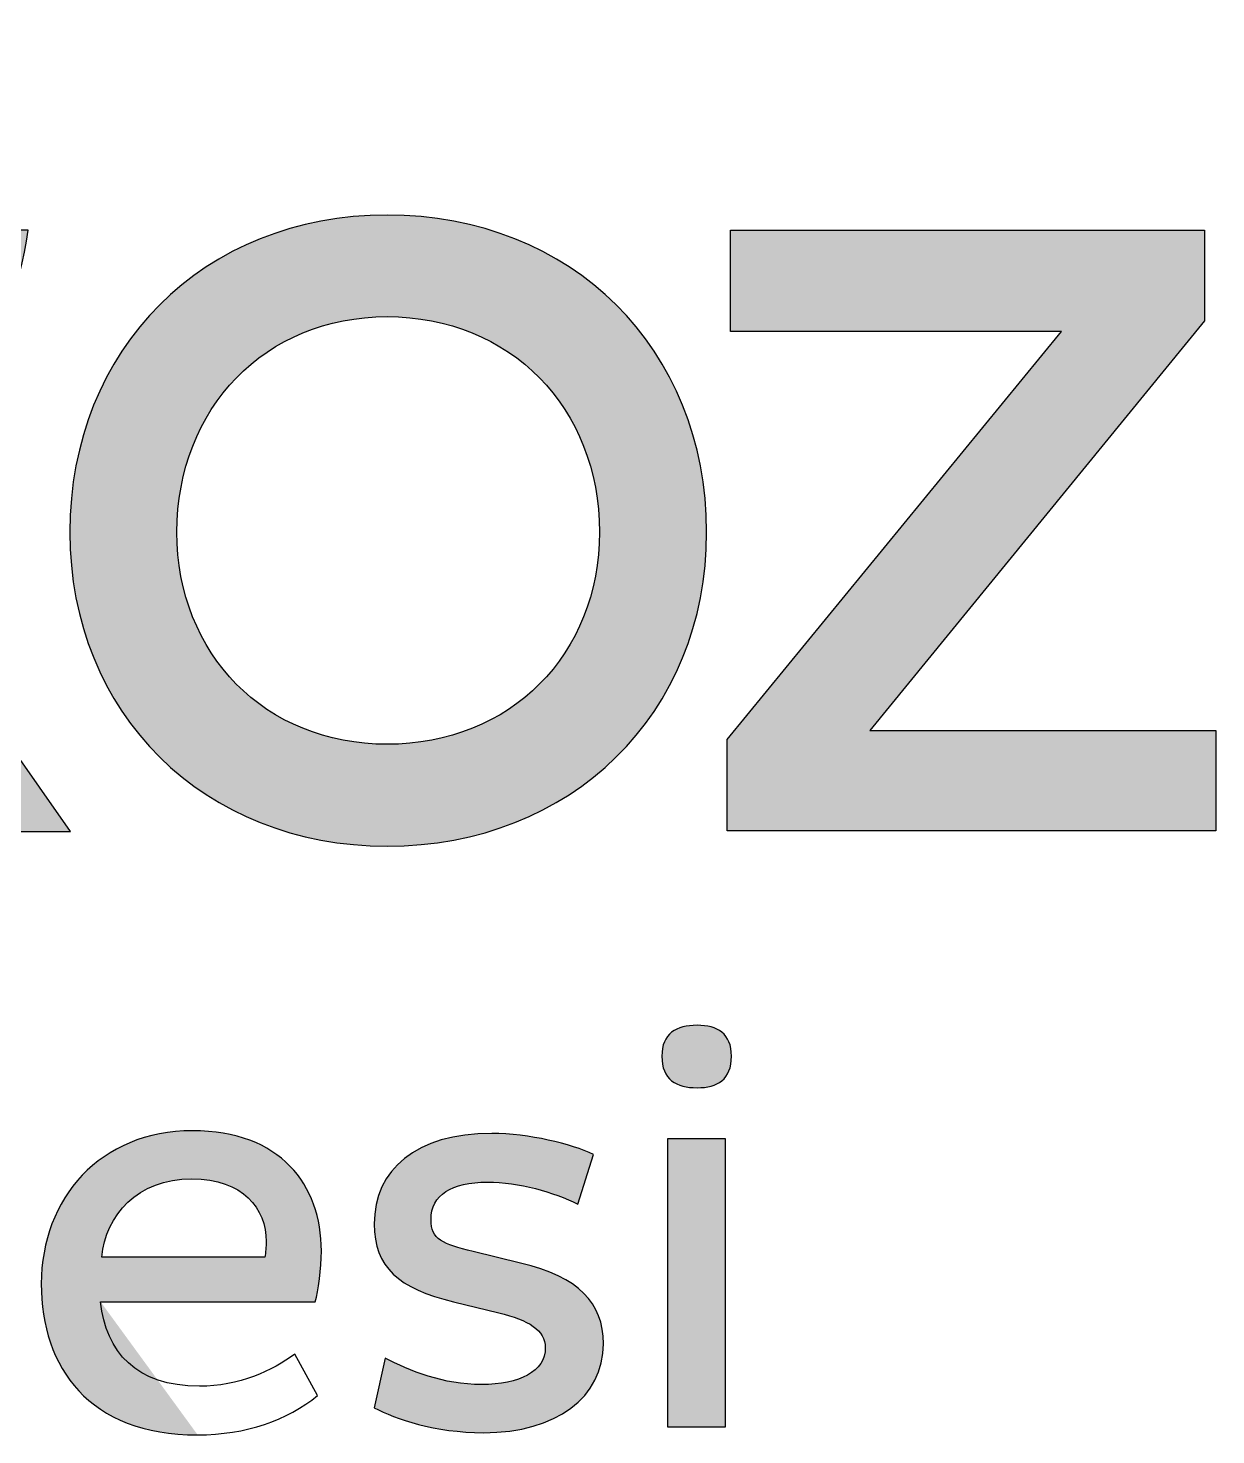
# Model space of a CAD drawing. Header units: millimetres. Extents: x 82776 to 137242, y 11666 to 27998.
# Drawn here: x 82977.1 to 83033.2, y 13523.6 to 13590 of the extents above; entities that cross this region are included whole.
import ezdxf

# ---------------------------------------------------------------- set-up
doc = ezdxf.new("R2010")
doc.units = ezdxf.units.MM

# ---------------------------------------------------------------- blocks, each defined once
blk = doc.blocks.new('Logo')
h = blk.add_hatch(color=176)
h.dxf.hatch_style = 1
edge = h.paths.add_edge_path()
edge.add_spline(control_points=[(17452.322, 17540.231), (17450.45, 17542.904), (17448.578, 17545.577), (17448.578, 17545.577), (17451.8, 17547.712), (17454.076, 17551.163), (17454.642, 17555.161)], knot_values=[3, 3, 3, 3, 3.5, 3.5, 3.5, 4.5, 4.5, 4.5, 4.5], degree=3, periodic=0)
edge.add_spline(control_points=[(17454.642, 17555.161), (17454.642, 17555.161), (17451.063, 17555.161), (17451.063, 17555.161), (17450.141, 17550.318), (17446.029, 17546.663), (17440.919, 17546.663)], knot_values=[1, 1, 1, 1, 2, 2, 2, 3, 3, 3, 3], degree=3, periodic=0)
edge.add_spline(control_points=[(17440.919, 17546.663), (17440.919, 17546.663), (17440.633, 17546.663), (17440.633, 17546.663)], knot_values=[0.00001, 0.00001, 0.00001, 0.00001, 1, 1, 1, 1], degree=3, periodic=0)
edge.add_spline(control_points=[(17440.633, 17546.663), (17440.633, 17546.663), (17440.633, 17548.816), (17440.633, 17551.507)], knot_values=[13.624947, 13.624947, 13.624947, 13.624947, 14, 14, 14, 14], degree=3, periodic=0)
edge.add_spline(control_points=[(17440.633, 17551.507), (17440.633, 17554.197), (17440.633, 17557.426), (17440.633, 17559.578)], knot_values=[13.249955, 13.249955, 13.249955, 13.249955, 13.624947, 13.624947, 13.624947, 13.624947], degree=3, periodic=0)
edge.add_spline(control_points=[(17440.633, 17559.578), (17440.633, 17560.116), (17440.633, 17560.586), (17440.633, 17560.965)], knot_values=[13.156207, 13.156207, 13.156207, 13.156207, 13.249955, 13.249955, 13.249955, 13.249955], degree=3, periodic=0)
edge.add_spline(control_points=[(17440.633, 17560.965), (17440.633, 17561.343), (17440.633, 17561.629), (17440.633, 17561.797)], knot_values=[13.062459, 13.062459, 13.062459, 13.062459, 13.156207, 13.156207, 13.156207, 13.156207], degree=3, periodic=0)
edge.add_spline(control_points=[(17440.633, 17561.797), (17440.633, 17561.839), (17440.633, 17561.873), (17440.633, 17561.9)], knot_values=[13.039022, 13.039022, 13.039022, 13.039022, 13.062459, 13.062459, 13.062459, 13.062459], degree=3, periodic=0)
edge.add_spline(control_points=[(17440.633, 17561.968), (17440.633, 17561.968), (17440.633, 17561.968), (17440.633, 17561.968), (17440.633, 17561.968), (17440.633, 17561.968), (17440.633, 17561.968)], knot_values=[12.999838, 12.999838, 12.999838, 12.999838, 13, 13, 13, 13.000204, 13.000204, 13.000204, 13.000204], degree=3, periodic=0)
edge.add_spline(control_points=[(17440.57, 17561.968), (17440.545, 17561.968), (17440.514, 17561.968), (17440.476, 17561.968)], knot_values=[12.874963, 12.874963, 12.874963, 12.874963, 12.921837, 12.921837, 12.921837, 12.921837], degree=3, periodic=0)
edge.add_spline(control_points=[(17440.476, 17561.968), (17440.326, 17561.968), (17440.08, 17561.968), (17439.786, 17561.968)], knot_values=[12.687466, 12.687466, 12.687466, 12.687466, 12.874963, 12.874963, 12.874963, 12.874963], degree=3, periodic=0)
edge.add_spline(control_points=[(17439.786, 17561.968), (17439.491, 17561.968), (17439.148, 17561.968), (17438.806, 17561.968)], knot_values=[12.49997, 12.49997, 12.49997, 12.49997, 12.687466, 12.687466, 12.687466, 12.687466], degree=3, periodic=0)
edge.add_spline(control_points=[(17438.806, 17561.968), (17438.463, 17561.968), (17438.12, 17561.968), (17437.826, 17561.968)], knot_values=[12.312474, 12.312474, 12.312474, 12.312474, 12.49997, 12.49997, 12.49997, 12.49997], degree=3, periodic=0)
edge.add_spline(control_points=[(17437.826, 17561.968), (17437.531, 17561.968), (17437.285, 17561.968), (17437.135, 17561.968)], knot_values=[12.124977, 12.124977, 12.124977, 12.124977, 12.312474, 12.312474, 12.312474, 12.312474], degree=3, periodic=0)
edge.add_spline(control_points=[(17436.978, 17561.968), (17436.978, 17561.968), (17436.978, 17561.968), (17436.978, 17561.968), (17436.978, 17561.968), (17436.978, 17561.968), (17436.978, 17561.968)], knot_values=[11.999919, 11.999919, 11.999919, 11.999919, 12, 12, 12, 12.000468, 12.000468, 12.000468, 12.000468], degree=3, periodic=0)
edge.add_spline(control_points=[(17436.978, 17561.949), (17436.978, 17561.929), (17436.978, 17561.895), (17436.978, 17561.847)], knot_values=[11.960918, 11.960918, 11.960918, 11.960918, 11.984355, 11.984355, 11.984355, 11.984355], degree=3, periodic=0)
edge.add_spline(control_points=[(17436.978, 17561.847), (17436.978, 17561.8), (17436.978, 17561.738), (17436.978, 17561.664)], knot_values=[11.937481, 11.937481, 11.937481, 11.937481, 11.960918, 11.960918, 11.960918, 11.960918], degree=3, periodic=0)
edge.add_spline(control_points=[(17436.978, 17561.664), (17436.978, 17561.366), (17436.978, 17560.861), (17436.978, 17560.191)], knot_values=[11.843733, 11.843733, 11.843733, 11.843733, 11.937481, 11.937481, 11.937481, 11.937481], degree=3, periodic=0)
edge.add_spline(control_points=[(17436.978, 17560.191), (17436.978, 17559.522), (17436.978, 17558.688), (17436.978, 17557.736)], knot_values=[11.749985, 11.749985, 11.749985, 11.749985, 11.843733, 11.843733, 11.843733, 11.843733], degree=3, periodic=0)
edge.add_spline(control_points=[(17436.978, 17557.736), (17436.978, 17553.928), (17436.978, 17548.215), (17436.978, 17543.455)], knot_values=[11.374992, 11.374992, 11.374992, 11.374992, 11.749985, 11.749985, 11.749985, 11.749985], degree=3, periodic=0)
edge.add_spline(control_points=[(17436.978, 17543.455), (17436.978, 17538.694), (17436.978, 17534.886), (17436.978, 17534.886), (17436.978, 17534.886), (17436.978, 17534.886), (17436.978, 17534.886)], knot_values=[10.999634, 10.999634, 10.999634, 10.999634, 11.374626, 11.374626, 11.374626, 11.374992, 11.374992, 11.374992, 11.374992], degree=3, periodic=0)
edge.add_spline(control_points=[(17437.03, 17534.886), (17437.041, 17534.886), (17437.054, 17534.886), (17437.069, 17534.886)], knot_values=[10.906252, 10.906252, 10.906252, 10.906252, 10.929689, 10.929689, 10.929689, 10.929689], degree=3, periodic=0)
edge.add_spline(control_points=[(17437.069, 17534.886), (17437.098, 17534.886), (17437.133, 17534.886), (17437.175, 17534.886)], knot_values=[10.859378, 10.859378, 10.859378, 10.859378, 10.906252, 10.906252, 10.906252, 10.906252], degree=3, periodic=0)
edge.add_spline(control_points=[(17437.175, 17534.886), (17437.216, 17534.886), (17437.263, 17534.886), (17437.316, 17534.886)], knot_values=[10.812504, 10.812504, 10.812504, 10.812504, 10.859378, 10.859378, 10.859378, 10.859378], degree=3, periodic=0)
edge.add_spline(control_points=[(17437.316, 17534.886), (17437.42, 17534.886), (17437.544, 17534.886), (17437.683, 17534.886)], knot_values=[10.718756, 10.718756, 10.718756, 10.718756, 10.812504, 10.812504, 10.812504, 10.812504], degree=3, periodic=0)
edge.add_spline(control_points=[(17437.683, 17534.886), (17437.822, 17534.886), (17437.974, 17534.886), (17438.135, 17534.886)], knot_values=[10.625008, 10.625008, 10.625008, 10.625008, 10.718756, 10.718756, 10.718756, 10.718756], degree=3, periodic=0)
edge.add_spline(control_points=[(17438.135, 17534.886), (17438.456, 17534.886), (17438.809, 17534.886), (17439.147, 17534.886)], knot_values=[10.437511, 10.437511, 10.437511, 10.437511, 10.625008, 10.625008, 10.625008, 10.625008], degree=3, periodic=0)
edge.add_spline(control_points=[(17439.147, 17534.886), (17439.484, 17534.886), (17439.805, 17534.886), (17440.062, 17534.886)], knot_values=[10.250015, 10.250015, 10.250015, 10.250015, 10.437511, 10.437511, 10.437511, 10.437511], degree=3, periodic=0)
edge.add_spline(control_points=[(17440.062, 17534.886), (17440.191, 17534.886), (17440.303, 17534.886), (17440.394, 17534.886)], knot_values=[10.156267, 10.156267, 10.156267, 10.156267, 10.250015, 10.250015, 10.250015, 10.250015], degree=3, periodic=0)
edge.add_spline(control_points=[(17440.394, 17534.886), (17440.484, 17534.886), (17440.552, 17534.886), (17440.592, 17534.886)], knot_values=[10.062519, 10.062519, 10.062519, 10.062519, 10.156267, 10.156267, 10.156267, 10.156267], degree=3, periodic=0)
edge.add_spline(control_points=[(17440.633, 17534.886), (17440.633, 17534.886), (17440.633, 17534.886), (17440.633, 17534.886), (17440.633, 17534.886), (17440.633, 17534.886), (17440.633, 17534.886)], knot_values=[9.999898, 9.999898, 9.999898, 9.999898, 10, 10, 10, 10.00063, 10.00063, 10.00063, 10.00063], degree=3, periodic=0)
edge.add_spline(control_points=[(17440.633, 17534.91), (17440.633, 17534.934), (17440.633, 17534.975), (17440.633, 17535.031)], knot_values=[9.921897, 9.921897, 9.921897, 9.921897, 9.968771, 9.968771, 9.968771, 9.968771], degree=3, periodic=0)
edge.add_spline(control_points=[(17440.633, 17535.031), (17440.633, 17535.088), (17440.633, 17535.16), (17440.633, 17535.246)], knot_values=[9.875022, 9.875022, 9.875022, 9.875022, 9.921897, 9.921897, 9.921897, 9.921897], degree=3, periodic=0)
edge.add_spline(control_points=[(17440.633, 17535.246), (17440.633, 17535.59), (17440.633, 17536.154), (17440.633, 17536.83)], knot_values=[9.687526, 9.687526, 9.687526, 9.687526, 9.875022, 9.875022, 9.875022, 9.875022], degree=3, periodic=0)
edge.add_spline(control_points=[(17440.633, 17536.83), (17440.633, 17537.505), (17440.633, 17538.291), (17440.633, 17539.077)], knot_values=[9.50003, 9.50003, 9.50003, 9.50003, 9.687526, 9.687526, 9.687526, 9.687526], degree=3, periodic=0)
edge.add_spline(control_points=[(17440.633, 17539.077), (17440.633, 17539.863), (17440.633, 17540.649), (17440.633, 17541.324)], knot_values=[9.312534, 9.312534, 9.312534, 9.312534, 9.50003, 9.50003, 9.50003, 9.50003], degree=3, periodic=0)
edge.add_spline(control_points=[(17440.633, 17541.324), (17440.633, 17542), (17440.633, 17542.565), (17440.633, 17542.909)], knot_values=[9.125037, 9.125037, 9.125037, 9.125037, 9.312534, 9.312534, 9.312534, 9.312534], degree=3, periodic=0)
edge.add_spline(control_points=[(17440.633, 17542.909), (17440.633, 17542.995), (17440.633, 17543.067), (17440.633, 17543.123)], knot_values=[9.078163, 9.078163, 9.078163, 9.078163, 9.125037, 9.125037, 9.125037, 9.125037], degree=3, periodic=0)
edge.add_spline(control_points=[(17440.633, 17543.123), (17440.633, 17543.18), (17440.633, 17543.221), (17440.633, 17543.245)], knot_values=[9.031289, 9.031289, 9.031289, 9.031289, 9.078163, 9.078163, 9.078163, 9.078163], degree=3, periodic=0)
edge.add_spline(control_points=[(17440.633, 17543.245), (17440.633, 17543.251), (17440.633, 17543.256), (17440.633, 17543.26)], knot_values=[9.019571, 9.019571, 9.019571, 9.019571, 9.031289, 9.031289, 9.031289, 9.031289], degree=3, periodic=0)
edge.add_spline(control_points=[(17440.633, 17543.26), (17440.633, 17543.263), (17440.633, 17543.266), (17440.633, 17543.268)], knot_values=[9.007852, 9.007852, 9.007852, 9.007852, 9.019571, 9.019571, 9.019571, 9.019571], degree=3, periodic=0)
edge.add_spline(control_points=[(17440.633, 17543.268), (17440.633, 17543.268), (17440.633, 17543.268), (17440.633, 17543.268)], knot_values=[9.004923, 9.004923, 9.004923, 9.004923, 9.007852, 9.007852, 9.007852, 9.007852], degree=3, periodic=0)
edge.add_spline(control_points=[(17440.633, 17543.268), (17440.633, 17543.269), (17440.633, 17543.269), (17440.633, 17543.269)], knot_values=[9.001993, 9.001993, 9.001993, 9.001993, 9.004923, 9.004923, 9.004923, 9.004923], degree=3, periodic=0)
edge.add_spline(control_points=[(17440.633, 17543.269), (17440.633, 17543.269), (17440.633, 17543.269), (17440.633, 17543.269)], knot_values=[9.001261, 9.001261, 9.001261, 9.001261, 9.001993, 9.001993, 9.001993, 9.001993], degree=3, periodic=0)
edge.add_spline(control_points=[(17440.633, 17543.269), (17440.633, 17543.269), (17440.633, 17543.269), (17440.633, 17543.269)], knot_values=[9.000528, 9.000528, 9.000528, 9.000528, 9.001261, 9.001261, 9.001261, 9.001261], degree=3, periodic=0)
edge.add_spline(control_points=[(17440.633, 17543.269), (17440.633, 17543.269), (17440.633, 17543.269), (17440.633, 17543.269)], knot_values=[9.000345, 9.000345, 9.000345, 9.000345, 9.000528, 9.000528, 9.000528, 9.000528], degree=3, periodic=0)
edge.add_spline(control_points=[(17440.678, 17543.269), (17440.718, 17543.269), (17440.779, 17543.269), (17440.829, 17543.269)], knot_values=[8.375052, 8.375052, 8.375052, 8.375052, 8.750045, 8.750045, 8.750045, 8.750045], degree=3, periodic=0)
edge.add_spline(control_points=[(17440.829, 17543.269), (17440.879, 17543.269), (17440.919, 17543.269), (17440.919, 17543.269), (17442.419, 17543.269), (17443.862, 17543.51), (17445.215, 17543.949)], knot_values=[7, 7, 7, 7, 7.375052, 7.375052, 7.375052, 8.375052, 8.375052, 8.375052, 8.375052], degree=3, periodic=0)
edge.add_spline(control_points=[(17445.215, 17543.949), (17445.215, 17543.949), (17451.565, 17534.886), (17451.565, 17534.886), (17451.565, 17534.886), (17452.69, 17534.886), (17453.815, 17534.886)], knot_values=[5.5, 5.5, 5.5, 5.5, 6.5, 6.5, 6.5, 7, 7, 7, 7], degree=3, periodic=0)
edge.add_spline(control_points=[(17453.815, 17534.886), (17454.94, 17534.886), (17456.065, 17534.886), (17456.065, 17534.886), (17456.065, 17534.886), (17454.194, 17537.558), (17452.322, 17540.231)], knot_values=[4.5, 4.5, 4.5, 4.5, 5, 5, 5, 5.5, 5.5, 5.5, 5.5], degree=3, periodic=0)
h = blk.add_hatch(color=176)
h.dxf.hatch_style = 1
edge = h.paths.add_edge_path()
edge.add_spline(control_points=[(17466.734, 17534.394), (17472.951, 17534.394), (17477.502, 17538.85), (17477.502, 17544.977)], knot_values=[0, 0, 0, 0, 1, 1, 1, 1], degree=3, periodic=0)
edge.add_spline(control_points=[(17477.502, 17544.977), (17477.502, 17551.162), (17472.957, 17555.668), (17466.734, 17555.668)], knot_values=[3, 3, 3, 3, 4, 4, 4, 4], degree=3, periodic=0)
edge.add_spline(control_points=[(17466.734, 17555.668), (17460.556, 17555.668), (17456.043, 17551.162), (17456.043, 17544.977)], knot_values=[2, 2, 2, 2, 3, 3, 3, 3], degree=3, periodic=0)
edge.add_spline(control_points=[(17456.043, 17544.977), (17456.043, 17538.857), (17460.563, 17534.394), (17466.734, 17534.394)], knot_values=[1, 1, 1, 1, 2, 2, 2, 2], degree=3, periodic=0)
edge = h.paths.add_edge_path(flags=16)
edge.add_spline(control_points=[(17466.734, 17552.242), (17470.891, 17552.242), (17473.891, 17549.159), (17473.891, 17544.977)], knot_values=[0, 0, 0, 0, 1, 1, 1, 1], degree=3, periodic=0)
edge.add_spline(control_points=[(17473.891, 17544.977), (17473.891, 17540.865), (17470.903, 17537.826), (17466.734, 17537.826)], knot_values=[3, 3, 3, 3, 4, 4, 4, 4], degree=3, periodic=0)
edge.add_spline(control_points=[(17466.734, 17537.826), (17462.622, 17537.826), (17459.653, 17540.859), (17459.653, 17544.977)], knot_values=[2, 2, 2, 2, 3, 3, 3, 3], degree=3, periodic=0)
edge.add_spline(control_points=[(17459.653, 17544.977), (17459.653, 17549.166), (17462.628, 17552.242), (17466.734, 17552.242)], knot_values=[1, 1, 1, 1, 2, 2, 2, 2], degree=3, periodic=0)
h = blk.add_hatch(color=176)
h.dxf.hatch_style = 1
h.paths.add_polyline_path([(17494.285, 17552.098), (17494.285, 17555.162), (17478.306, 17555.162), (17478.306, 17551.742), (17489.466, 17551.742), (17478.197, 17537.982), (17478.197, 17534.905), (17494.666, 17534.905), (17494.666, 17538.287), (17483.003, 17538.287)])
h = blk.add_hatch(color=136)
h.dxf.hatch_style = 1
edge = h.paths.add_edge_path()
edge.add_spline(control_points=[(17478.34, 17527.309), (17478.34, 17528.073), (17477.87, 17528.352), (17477.184, 17528.352)], knot_values=[0, 0, 0, 0, 1, 1, 1, 1], degree=3, periodic=0)
edge.add_spline(control_points=[(17477.184, 17528.352), (17476.478, 17528.352), (17475.995, 17528.073), (17475.995, 17527.309)], knot_values=[3, 3, 3, 3, 4, 4, 4, 4], degree=3, periodic=0)
edge.add_spline(control_points=[(17475.995, 17527.309), (17475.995, 17526.527), (17476.478, 17526.248), (17477.184, 17526.248)], knot_values=[2, 2, 2, 2, 3, 3, 3, 3], degree=3, periodic=0)
edge.add_spline(control_points=[(17477.184, 17526.248), (17477.87, 17526.248), (17478.34, 17526.527), (17478.34, 17527.309)], knot_values=[1, 1, 1, 1, 2, 2, 2, 2], degree=3, periodic=0)
h = blk.add_hatch(color=136)
h.dxf.hatch_style = 1
edge = h.paths.add_edge_path()
edge.add_spline(control_points=[(17457.077, 17519.033), (17457.077, 17519.033), (17464.31, 17519.033), (17464.31, 17519.033), (17464.425, 17519.383), (17464.52, 17520.164), (17464.52, 17520.743)], knot_values=[4, 4, 4, 4, 5, 5, 5, 6, 6, 6, 6], degree=3, periodic=0)
edge.add_spline(control_points=[(17464.52, 17520.743), (17464.52, 17522.974), (17463.14, 17524.798), (17460.178, 17524.798)], knot_values=[3, 3, 3, 3, 4, 4, 4, 4], degree=3, periodic=0)
edge.add_spline(control_points=[(17460.178, 17524.798), (17457.058, 17524.798), (17455.081, 17522.51), (17455.081, 17519.643)], knot_values=[2, 2, 2, 2, 3, 3, 3, 3], degree=3, periodic=0)
edge.add_spline(control_points=[(17455.081, 17519.643), (17455.081, 17516.815), (17456.683, 17514.546), (17460.35, 17514.546)], knot_values=[1, 1, 1, 1, 2, 2, 2, 2], degree=3, periodic=0)
edge = h.paths.add_edge_path(flags=16)
edge.add_spline(control_points=[(17462.619, 17520.54), (17462.619, 17520.54), (17457.115, 17520.54), (17457.115, 17520.54), (17457.261, 17521.95), (17458.323, 17523.177), (17460.147, 17523.177)], knot_values=[1, 1, 1, 1, 2, 2, 2, 3, 3, 3, 3], degree=3, periodic=0)
edge.add_spline(control_points=[(17460.147, 17523.177), (17461.895, 17523.177), (17462.657, 17522.173), (17462.657, 17521.061)], knot_values=[0, 0, 0, 0, 1, 1, 1, 1], degree=3, periodic=0)
h = blk.add_hatch(color=136)
h.dxf.hatch_style = 1
edge = h.paths.add_edge_path()
edge.add_spline(control_points=[(17471.234, 17520.334), (17471.234, 17520.334), (17469.632, 17520.722), (17469.632, 17520.722), (17468.609, 17520.981), (17468.215, 17521.134), (17468.215, 17521.802)], knot_values=[2, 2, 2, 2, 3, 3, 3, 4, 4, 4, 4], degree=3, periodic=0)
edge.add_spline(control_points=[(17468.215, 17521.802), (17468.215, 17522.641), (17468.908, 17523.066), (17470.115, 17523.066)], knot_values=[1, 1, 1, 1, 2, 2, 2, 2], degree=3, periodic=0)
edge.add_spline(control_points=[(17470.115, 17523.066), (17471.177, 17523.066), (17472.346, 17522.73), (17473.167, 17522.323)], knot_values=[0, 0, 0, 0, 1, 1, 1, 1], degree=3, periodic=0)
edge.add_spline(control_points=[(17473.167, 17522.323), (17473.167, 17522.323), (17473.297, 17522.742), (17473.427, 17523.162)], knot_values=[15.5, 15.5, 15.5, 15.5, 16, 16, 16, 16], degree=3, periodic=0)
edge.add_spline(control_points=[(17473.427, 17523.162), (17473.558, 17523.582), (17473.688, 17524.001), (17473.688, 17524.001), (17472.944, 17524.351), (17471.514, 17524.707), (17470.262, 17524.707)], knot_values=[14, 14, 14, 14, 14.5, 14.5, 14.5, 15.5, 15.5, 15.5, 15.5], degree=3, periodic=0)
edge.add_spline(control_points=[(17470.262, 17524.707), (17467.7, 17524.707), (17466.302, 17523.48), (17466.302, 17521.655)], knot_values=[13, 13, 13, 13, 14, 14, 14, 14], degree=3, periodic=0)
edge.add_spline(control_points=[(17466.302, 17521.655), (17466.302, 17520.2), (17467.121, 17519.475), (17468.978, 17519.031)], knot_values=[12, 12, 12, 12, 13, 13, 13, 13], degree=3, periodic=0)
edge.add_spline(control_points=[(17468.978, 17519.031), (17468.978, 17519.031), (17470.503, 17518.656), (17470.503, 17518.656), (17471.495, 17518.414), (17472.067, 17518.083), (17472.067, 17517.487)], knot_values=[10, 10, 10, 10, 11, 11, 11, 12, 12, 12, 12], degree=3, periodic=0)
edge.add_spline(control_points=[(17472.067, 17517.487), (17472.067, 17516.685), (17471.196, 17516.24), (17469.912, 17516.24)], knot_values=[9, 9, 9, 9, 10, 10, 10, 10], degree=3, periodic=0)
edge.add_spline(control_points=[(17469.912, 17516.24), (17468.647, 17516.24), (17467.471, 17516.705), (17466.671, 17517.13)], knot_values=[8, 8, 8, 8, 9, 9, 9, 9], degree=3, periodic=0)
edge.add_spline(control_points=[(17466.671, 17517.13), (17466.671, 17517.13), (17466.302, 17515.459), (17466.302, 17515.459), (17467.026, 17515.083), (17468.329, 17514.62), (17469.988, 17514.62)], knot_values=[6, 6, 6, 6, 7, 7, 7, 8, 8, 8, 8], degree=3, periodic=0)
edge.add_spline(control_points=[(17469.988, 17514.62), (17472.442, 17514.62), (17474.024, 17515.814), (17474.024, 17517.62)], knot_values=[5, 5, 5, 5, 6, 6, 6, 6], degree=3, periodic=0)
edge.add_spline(control_points=[(17474.024, 17517.62), (17474.024, 17518.992), (17473.205, 17519.869), (17471.234, 17520.334)], knot_values=[4, 4, 4, 4, 5, 5, 5, 5], degree=3, periodic=0)
h = blk.add_hatch(color=136)
h.dxf.hatch_style = 1
h.paths.add_polyline_path([(17478.131, 17524.538), (17476.199, 17524.538), (17476.199, 17514.807), (17478.131, 17514.807)])
at = {"color": 176}
blk.add_lwpolyline([(17494.285, 17552.098), (17483.003, 17538.287), (17494.666, 17538.287), (17494.666, 17534.905), (17478.197, 17534.905), (17478.197, 17537.982), (17489.466, 17551.742), (17478.306, 17551.742), (17478.306, 17555.162), (17494.285, 17555.162), (17494.285, 17552.098)], dxfattribs=at)
at = {"color": 136}
blk.add_lwpolyline([(17476.199, 17524.538), (17478.131, 17524.538), (17478.131, 17514.807), (17476.199, 17514.807), (17476.199, 17524.538)], dxfattribs=at)
at = {"color": 176}
for points, knots in [([(17440.633, 17546.663), (17440.633, 17546.663), (17440.919, 17546.663), (17440.919, 17546.663), (17446.029, 17546.663), (17450.141, 17550.318), (17451.063, 17555.161), (17451.063, 17555.161), (17454.642, 17555.161), (17454.642, 17555.161), (17454.076, 17551.163), (17451.8, 17547.712), (17448.578, 17545.577), (17448.578, 17545.577), (17456.065, 17534.886), (17456.065, 17534.886), (17456.065, 17534.886), (17451.565, 17534.886), (17451.565, 17534.886), (17451.565, 17534.886), (17445.215, 17543.949), (17445.215, 17543.949), (17443.862, 17543.51), (17442.419, 17543.269), (17440.919, 17543.269), (17440.919, 17543.269), (17440.633, 17543.269), (17440.633, 17543.269), (17440.633, 17543.269), (17440.633, 17534.886), (17440.633, 17534.886), (17440.633, 17534.886), (17436.978, 17534.886), (17436.978, 17534.886), (17436.978, 17534.886), (17436.978, 17561.968), (17436.978, 17561.968), (17436.978, 17561.968), (17440.633, 17561.968), (17440.633, 17561.968), (17440.633, 17561.968), (17440.633, 17546.663), (17440.633, 17546.663)], [0, 0, 0, 0, 1, 1, 1, 2, 2, 2, 3, 3, 3, 4, 4, 4, 5, 5, 5, 6, 6, 6, 7, 7, 7, 8, 8, 8, 9, 9, 9, 10, 10, 10, 11, 11, 11, 12, 12, 12, 13, 13, 13, 14, 14, 14, 14]), ([(17477.502, 17544.977), (17477.502, 17538.85), (17472.951, 17534.394), (17466.734, 17534.394), (17460.563, 17534.394), (17456.043, 17538.857), (17456.043, 17544.977), (17456.043, 17551.162), (17460.556, 17555.668), (17466.734, 17555.668), (17472.957, 17555.668), (17477.502, 17551.162), (17477.502, 17544.977)], [0, 0, 0, 0, 1, 1, 1, 2, 2, 2, 3, 3, 3, 4, 4, 4, 4]), ([(17473.891, 17544.977), (17473.891, 17549.159), (17470.891, 17552.242), (17466.734, 17552.242), (17462.628, 17552.242), (17459.653, 17549.166), (17459.653, 17544.977), (17459.653, 17540.859), (17462.622, 17537.826), (17466.734, 17537.826), (17470.903, 17537.826), (17473.891, 17540.865), (17473.891, 17544.977)], [0, 0, 0, 0, 1, 1, 1, 2, 2, 2, 3, 3, 3, 4, 4, 4, 4])]:
    blk.add_open_spline(points, degree=3, knots=knots, dxfattribs=at)
at = {"color": 136}
for points, knots in [([(17477.184, 17528.352), (17477.87, 17528.352), (17478.34, 17528.073), (17478.34, 17527.309), (17478.34, 17526.527), (17477.87, 17526.248), (17477.184, 17526.248), (17476.478, 17526.248), (17475.995, 17526.527), (17475.995, 17527.309), (17475.995, 17528.073), (17476.478, 17528.352), (17477.184, 17528.352)], [0, 0, 0, 0, 1, 1, 1, 2, 2, 2, 3, 3, 3, 4, 4, 4, 4]), ([(17464.386, 17515.868), (17463.382, 17515.048), (17461.983, 17514.546), (17460.35, 17514.546), (17456.683, 17514.546), (17455.081, 17516.815), (17455.081, 17519.643), (17455.081, 17522.51), (17457.058, 17524.798), (17460.178, 17524.798), (17463.14, 17524.798), (17464.52, 17522.974), (17464.52, 17520.743), (17464.52, 17520.164), (17464.425, 17519.383), (17464.31, 17519.033), (17464.31, 17519.033), (17457.077, 17519.033), (17457.077, 17519.033), (17457.261, 17517.336), (17458.285, 17516.186), (17460.407, 17516.186), (17461.742, 17516.186), (17462.88, 17516.707), (17463.623, 17517.266), (17463.623, 17517.266), (17464.386, 17515.868), (17464.386, 17515.868)], [0, 0, 0, 0, 1, 1, 1, 2, 2, 2, 3, 3, 3, 4, 4, 4, 5, 5, 5, 6, 6, 6, 7, 7, 7, 8, 8, 8, 9, 9, 9, 9]), ([(17473.167, 17522.323), (17472.346, 17522.73), (17471.177, 17523.066), (17470.115, 17523.066), (17468.908, 17523.066), (17468.215, 17522.641), (17468.215, 17521.802), (17468.215, 17521.134), (17468.609, 17520.981), (17469.632, 17520.722), (17469.632, 17520.722), (17471.234, 17520.334), (17471.234, 17520.334), (17473.205, 17519.869), (17474.024, 17518.992), (17474.024, 17517.62), (17474.024, 17515.814), (17472.442, 17514.62), (17469.988, 17514.62), (17468.329, 17514.62), (17467.026, 17515.083), (17466.302, 17515.459), (17466.302, 17515.459), (17466.671, 17517.13), (17466.671, 17517.13), (17467.471, 17516.705), (17468.647, 17516.24), (17469.912, 17516.24), (17471.196, 17516.24), (17472.067, 17516.685), (17472.067, 17517.487), (17472.067, 17518.083), (17471.495, 17518.414), (17470.503, 17518.656), (17470.503, 17518.656), (17468.978, 17519.031), (17468.978, 17519.031), (17467.121, 17519.475), (17466.302, 17520.2), (17466.302, 17521.655), (17466.302, 17523.48), (17467.7, 17524.707), (17470.262, 17524.707), (17471.514, 17524.707), (17472.944, 17524.351), (17473.688, 17524.001), (17473.688, 17524.001), (17473.167, 17522.323), (17473.167, 17522.323)], [0, 0, 0, 0, 1, 1, 1, 2, 2, 2, 3, 3, 3, 4, 4, 4, 5, 5, 5, 6, 6, 6, 7, 7, 7, 8, 8, 8, 9, 9, 9, 10, 10, 10, 11, 11, 11, 12, 12, 12, 13, 13, 13, 14, 14, 14, 15, 15, 15, 16, 16, 16, 16]), ([(17462.657, 17521.061), (17462.657, 17522.173), (17461.895, 17523.177), (17460.147, 17523.177), (17458.323, 17523.177), (17457.261, 17521.95), (17457.115, 17520.54), (17457.115, 17520.54), (17462.619, 17520.54), (17462.619, 17520.54), (17462.638, 17520.686), (17462.657, 17520.889), (17462.657, 17521.061)], [0, 0, 0, 0, 1, 1, 1, 2, 2, 2, 3, 3, 3, 4, 4, 4, 4])]:
    blk.add_open_spline(points, degree=3, knots=knots, dxfattribs=at)
blk = doc.blocks.new('BEYKOZ ANTET')
at = {"xscale": 1.399999999999999, "yscale": 1.399999999999999, "zscale": 1.399999999999999}
blk.add_blockref('Logo', (-24235.764, -22662.361, -1114.804), dxfattribs=at)

msp = doc.modelspace()

# ---------------------------------------------------------------- block references
msp.add_blockref('BEYKOZ ANTET', (82776.392, 11665.558))

doc.saveas('drawing.dxf')
